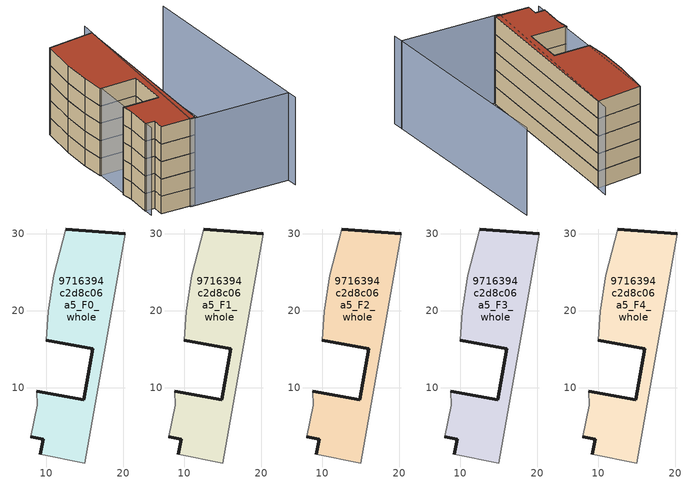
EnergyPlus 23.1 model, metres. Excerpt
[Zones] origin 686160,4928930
9716394c2d8c06a5_F0_whole
 floor ground (EU_floor_Construction): 15,0.24 20.29,30 12.55,30.62 11.01,24.62 10.27,19.96 10.02,16.17 16.1,15.04 14.88,8.46 8.82,9.58 8.85,7.76 8.02,3.62 9.65,3.29 9.27,1.38 z0
 wall outside (EU_wall_Construction): 8.82,9.58 14.88,8.46 16.1,15.04 10.02,16.17 / 12.55,30.62 20.29,30 / 9.27,1.38 9.65,3.29 8.02,3.62 z0:3
 wall adiabatic (EU_wall_Construction): 8.02,3.62 8.85,7.76 8.82,9.58 / 10.02,16.17 10.27,19.96 11.01,24.62 12.55,30.62 / 20.29,30 15,0.24 9.27,1.38 z0:3
9716394c2d8c06a5_F1_whole
 floor to 9716394c2d8c06a5_F0_whole (EU_floor_Construction): 15,0.24 20.29,30 12.55,30.62 11.01,24.62 10.27,19.96 10.02,16.17 16.1,15.04 14.88,8.46 8.82,9.58 8.85,7.76 8.02,3.62 9.65,3.29 9.27,1.38 z3
 wall outside (EU_wall_Construction): 8.82,9.58 14.88,8.46 16.1,15.04 10.02,16.17 / 12.55,30.62 20.29,30 / 9.27,1.38 9.65,3.29 8.02,3.62 z3:6
 wall adiabatic (EU_wall_Construction): 8.02,3.62 8.85,7.76 8.82,9.58 / 10.02,16.17 10.27,19.96 11.01,24.62 12.55,30.62 / 20.29,30 15,0.24 9.27,1.38 z3:6
9716394c2d8c06a5_F2_whole
 floor to 9716394c2d8c06a5_F1_whole (EU_floor_Construction): 15,0.24 20.29,30 12.55,30.62 11.01,24.62 10.27,19.96 10.02,16.17 16.1,15.04 14.88,8.46 8.82,9.58 8.85,7.76 8.02,3.62 9.65,3.29 9.27,1.38 z6
 wall outside (EU_wall_Construction): 8.82,9.58 14.88,8.46 16.1,15.04 10.02,16.17 / 12.55,30.62 20.29,30 / 9.27,1.38 9.65,3.29 8.02,3.62 z6:9
 wall adiabatic (EU_wall_Construction): 8.02,3.62 8.85,7.76 8.82,9.58 / 10.02,16.17 10.27,19.96 11.01,24.62 12.55,30.62 / 20.29,30 15,0.24 9.27,1.38 z6:9
9716394c2d8c06a5_F3_whole
 floor to 9716394c2d8c06a5_F2_whole (EU_floor_Construction): 15,0.24 20.29,30 12.55,30.62 11.01,24.62 10.27,19.96 10.02,16.17 16.1,15.04 14.88,8.46 8.82,9.58 8.85,7.76 8.02,3.62 9.65,3.29 9.27,1.38 z9
 wall outside (EU_wall_Construction): 8.82,9.58 14.88,8.46 16.1,15.04 10.02,16.17 / 12.55,30.62 20.29,30 / 9.27,1.38 9.65,3.29 8.02,3.62 z9:12
 wall adiabatic (EU_wall_Construction): 8.02,3.62 8.85,7.76 8.82,9.58 / 10.02,16.17 10.27,19.96 11.01,24.62 12.55,30.62 / 20.29,30 15,0.24 9.27,1.38 z9:12
9716394c2d8c06a5_F4_whole
 floor to 9716394c2d8c06a5_F3_whole (EU_floor_Construction): 15,0.24 20.29,30 12.55,30.62 11.01,24.62 10.27,19.96 10.02,16.17 16.1,15.04 14.88,8.46 8.82,9.58 8.85,7.76 8.02,3.62 9.65,3.29 9.27,1.38 z12
 wall outside (EU_wall_Construction): 8.82,9.58 14.88,8.46 16.1,15.04 10.02,16.17 / 12.55,30.62 20.29,30 / 9.27,1.38 9.65,3.29 8.02,3.62 z12:15
 wall adiabatic (EU_wall_Construction): 8.02,3.62 8.85,7.76 8.82,9.58 / 10.02,16.17 10.27,19.96 11.01,24.62 12.55,30.62 / 20.29,30 15,0.24 9.27,1.38 z12:15
 roof outside (EU_roof_Construction): 20.29,30 15,0.24 9.27,1.38 9.65,3.29 8.02,3.62 8.85,7.76 8.82,9.58 14.88,8.46 16.1,15.04 10.02,16.17 10.27,19.96 11.01,24.62 12.55,30.62 z15
shading: 30.31,-4.99 33.75,29.09 / 30.48,-3.25 14.05,0.18 / 14.05,0.18 20.72,32.06 / 12.55,30.63 7.94,2.11 z0:15
[Building]
EU S2 Campaign: North Axis=0; Terrain=City; Solar Distribution=FullExterior
[Site:Location]
Bologna: Latitude=44.5; Longitude=11.25; Time Zone=1; Elevation=37
[SizingPeriod:WeatherFileDays]
AnnualSizingPeriod: Begin Month=1; Begin Day of Month=1; End Month=12; End Day of Month=31; Day of Week for Start Day=Monday; Use Weather File Daylight Saving Period=No; Use Weather File Rain and Snow Indicators=No
[MATERIAL]
EU_InternalMass_Material: Roughness=MediumRough; Thickness=0.1; Conductivity=1; Density=1800; Specific Heat=900; Thermal Absorptance=0.9; Solar Absorptance=0.7; Visible Absorptance=0.7
[MATERIAL:NOMASS] Roughness=MediumRough; Thermal Absorptance=0.9; Solar Absorptance=0.7; Visible Absorptance=0.7
Name | Thermal Resistance
EU_wall_NoMass | 0.905828
EU_roof_NoMass | 0.37593
EU_floor_NoMass | 0.67114
[CONSTRUCTION]
EU_wall_Construction: EU_wall_NoMass
EU_roof_Construction: EU_roof_NoMass
EU_floor_Construction: EU_floor_NoMass
EU_InternalMass_Construction: EU_InternalMass_Material
[ZONE] Type=1; Multiplier=1; Ceiling Height=autocalculate; Floor Area=autocalculate; Part of Total Floor Area=Yes
Name | Volume
9716394c2d8c06a5_F0_whole | 562.168
9716394c2d8c06a5_F1_whole; 9716394c2d8c06a5_F2_whole; 9716394c2d8c06a5_F3_whole; 9716394c2d8c06a5_F4_whole | 562.17
[INTERNALMASS] Construction=EU_InternalMass_Construction; Surface Area=187.39
Name | Zone or ZoneList
9716394c2d8c06a5_F0_whole_EU_InternalMass | 9716394c2d8c06a5_F0_whole
9716394c2d8c06a5_F1_whole_EU_InternalMass | 9716394c2d8c06a5_F1_whole
9716394c2d8c06a5_F2_whole_EU_InternalMass | 9716394c2d8c06a5_F2_whole
9716394c2d8c06a5_F3_whole_EU_InternalMass | 9716394c2d8c06a5_F3_whole
9716394c2d8c06a5_F4_whole_EU_InternalMass | 9716394c2d8c06a5_F4_whole
[OTHEREQUIPMENT] Fuel Type=Electricity; Design Level Calculation Method=Watts/Area; Power per Zone Floor Area=1; Fraction Latent=0; Fraction Radiant=0; Fraction Lost=0; Carbon Dioxide Generation Rate=0; EndUse Subcategory=EU_Step8_InternalGains
Name | Zone or ZoneList or Space or SpaceList | Schedule
EU_Step8_InternalGain_9716394c2d8c06a5_F0_whole_f000 | 9716394c2d8c06a5_F0_whole | EU_Step8_GainSchedule_9716394c2d8c06a5_F0_whole_f000
EU_Step8_InternalGain_9716394c2d8c06a5_F1_whole_f000 | 9716394c2d8c06a5_F1_whole | EU_Step8_GainSchedule_9716394c2d8c06a5_F1_whole_f000
EU_Step8_InternalGain_9716394c2d8c06a5_F2_whole_f000 | 9716394c2d8c06a5_F2_whole | EU_Step8_GainSchedule_9716394c2d8c06a5_F2_whole_f000
EU_Step8_InternalGain_9716394c2d8c06a5_F3_whole_f000 | 9716394c2d8c06a5_F3_whole | EU_Step8_GainSchedule_9716394c2d8c06a5_F3_whole_f000
EU_Step8_InternalGain_9716394c2d8c06a5_F4_whole_f000 | 9716394c2d8c06a5_F4_whole | EU_Step8_GainSchedule_9716394c2d8c06a5_F4_whole_f000
[ZONEVENTILATION:DESIGNFLOWRATE] Schedule=EU_AlwaysOn; Design Flow Rate Calculation Method=AirChanges/Hour; Air Changes per Hour=0.73129; Ventilation Type=Natural; Fan Pressure Rise=0; Fan Total Efficiency=1; Constant Term Coefficient=1; Temperature Term Coefficient=0; Velocity Term Coefficient=0; Velocity Squared Term Coefficient=0; Minimum Indoor Temperature=-100; Maximum Indoor Temperature=100; Delta Temperature=-100; Minimum Outdoor Temperature=-100; Maximum Outdoor Temperature=100; Maximum Wind Speed=40
Name | Zone or ZoneList or Space or SpaceList
EU_ConstantAir_9716394c2d8c06a5_F0_whole | 9716394c2d8c06a5_F0_whole
EU_ConstantAir_9716394c2d8c06a5_F1_whole | 9716394c2d8c06a5_F1_whole
EU_ConstantAir_9716394c2d8c06a5_F2_whole | 9716394c2d8c06a5_F2_whole
EU_ConstantAir_9716394c2d8c06a5_F3_whole | 9716394c2d8c06a5_F3_whole
EU_ConstantAir_9716394c2d8c06a5_F4_whole | 9716394c2d8c06a5_F4_whole
[HVACTEMPLATE:THERMOSTAT] Constant Heating Setpoint=20; Constant Cooling Setpoint=50
EU_HeatOnly_9716394c2d8c06a5_F0_whole; EU_HeatOnly_9716394c2d8c06a5_F1_whole; EU_HeatOnly_9716394c2d8c06a5_F2_whole; EU_HeatOnly_9716394c2d8c06a5_F3_whole; EU_HeatOnly_9716394c2d8c06a5_F4_whole
[HVACTEMPLATE:ZONE:IDEALLOADSAIRSYSTEM] System Availability Schedule=EU_AlwaysOn; Maximum Heating Supply Air Temperature=50; Minimum Cooling Supply Air Temperature=13; Maximum Heating Supply Air Humidity Ratio=0.0156; Minimum Cooling Supply Air Humidity Ratio=0.0077; Heating Limit=NoLimit; Cooling Limit=NoLimit; Heating Availability Schedule=EU_AlwaysOn; Cooling Availability Schedule=EU_CoolingOff; Dehumidification Control Type=ConstantSensibleHeatRatio; Cooling Sensible Heat Ratio=0.7; Dehumidification Setpoint=60; Humidification Control Type=None; Humidification Setpoint=30; Outdoor Air Method=None; Outdoor Air Flow Rate per Person=0.00944; Outdoor Air Flow Rate per Zone Floor Area=0; Outdoor Air Flow Rate per Zone=0; Demand Controlled Ventilation Type=None; Outdoor Air Economizer Type=NoEconomizer; Heat Recovery Type=None; Sensible Heat Recovery Effectiveness=0.7; Latent Heat Recovery Effectiveness=0.65
Name | Template Thermostat
9716394c2d8c06a5_F0_whole | EU_HeatOnly_9716394c2d8c06a5_F0_whole
9716394c2d8c06a5_F1_whole | EU_HeatOnly_9716394c2d8c06a5_F1_whole
9716394c2d8c06a5_F2_whole | EU_HeatOnly_9716394c2d8c06a5_F2_whole
9716394c2d8c06a5_F3_whole | EU_HeatOnly_9716394c2d8c06a5_F3_whole
9716394c2d8c06a5_F4_whole | EU_HeatOnly_9716394c2d8c06a5_F4_whole
[SIZING:ZONE] Zone Cooling Design Supply Air Temperature Input Method=SupplyAirTemperature; Zone Cooling Design Supply Air Temperature=13; Zone Heating Design Supply Air Temperature Input Method=SupplyAirTemperature; Zone Heating Design Supply Air Temperature=50; Zone Cooling Design Supply Air Humidity Ratio=0.008; Zone Heating Design Supply Air Humidity Ratio=0.008; Cooling Design Air Flow Method=DesignDay; Cooling Design Air Flow Rate=0; Cooling Minimum Air Flow per Zone Floor Area=0.000762; Cooling Minimum Air Flow=0; Cooling Minimum Air Flow Fraction=0.2; Heating Design Air Flow Method=DesignDay; Heating Design Air Flow Rate=0; Heating Maximum Air Flow per Zone Floor Area=0.002032; Heating Maximum Air Flow=0.141576; Heating Maximum Air Flow Fraction=0.3; Account for Dedicated Outdoor Air System=No; Dedicated Outdoor Air System Control Strategy=NeutralSupplyAir; Dedicated Outdoor Air Low Setpoint Temperature for Design=autosize; Dedicated Outdoor Air High Setpoint Temperature for Design=autosize; Zone Load Sizing Method=Sensible Load Only No Latent Load; Zone Latent Cooling Design Supply Air Humidity Ratio Input Method=HumidityRatioDifference; Zone Cooling Design Supply Air Humidity Ratio Difference=0.005; Zone Latent Heating Design Supply Air Humidity Ratio Input Method=HumidityRatioDifference; Zone Humidification Design Supply Air Humidity Ratio Difference=0.005
9716394c2d8c06a5_F0_whole; 9716394c2d8c06a5_F1_whole; 9716394c2d8c06a5_F2_whole; 9716394c2d8c06a5_F3_whole; 9716394c2d8c06a5_F4_whole
[SCHEDULE:CONSTANT]
Name | Hourly Value
EU_AlwaysOn | 1
EU_CoolingOff | 0
[SCHEDULE:FILE] Column Number=1; Rows to Skip at Top=0; Number of Hours of Data=8760; Column Separator=Comma; Interpolate to Timestep=No; Minutes per Item=60; Adjust Schedule for Daylight Savings=Yes
Name | File
EU_Step8_GainSchedule_9716394c2d8c06a5_F0_whole_f000 | ../../schedules/9716394c2d8c06a5/9716394c2d8c06a5_F0_whole_f000_gain.csv
EU_Step8_GainSchedule_9716394c2d8c06a5_F1_whole_f000 | ../../schedules/9716394c2d8c06a5/9716394c2d8c06a5_F1_whole_f000_gain.csv
EU_Step8_GainSchedule_9716394c2d8c06a5_F2_whole_f000 | ../../schedules/9716394c2d8c06a5/9716394c2d8c06a5_F2_whole_f000_gain.csv
EU_Step8_GainSchedule_9716394c2d8c06a5_F3_whole_f000 | ../../schedules/9716394c2d8c06a5/9716394c2d8c06a5_F3_whole_f000_gain.csv
EU_Step8_GainSchedule_9716394c2d8c06a5_F4_whole_f000 | ../../schedules/9716394c2d8c06a5/9716394c2d8c06a5_F4_whole_f000_gain.csv
